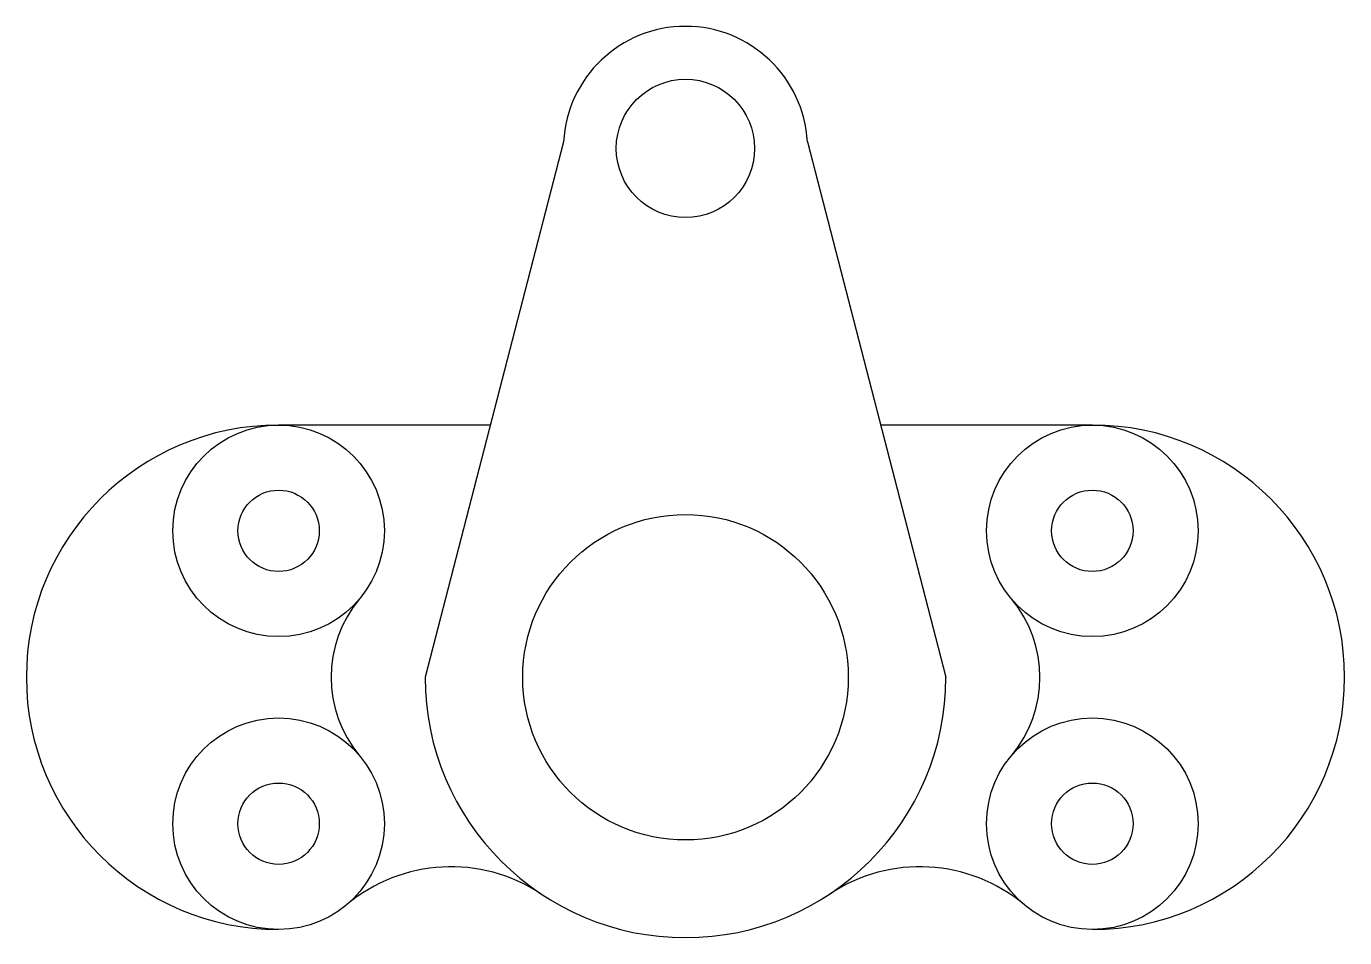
# Model space of a CAD drawing. Header units: millimetres. Extents: x 3173 to 3335, y 1470 to 1582.
import ezdxf

# ---------------------------------------------------------------- set-up
doc = ezdxf.new("R2010")
doc.units = ezdxf.units.MM

msp = doc.modelspace()

# ---------------------------------------------------------------- linework, layer by layer
for p, q in [((3238.66, 1567.36), (3221.64, 1501.55)), ((3268.62, 1567.36), (3285.64, 1501.55)), ((3229.66, 1532.55), (3203.64, 1532.55)), ((3303.64, 1532.55), (3277.62, 1532.55))]:
    msp.add_line(p, q)
for centre, radius in [((3253.64, 1566.55), 8.5), ((3203.64, 1519.55), 13), ((3303.64, 1519.55), 13), ((3203.64, 1519.55), 5), ((3303.64, 1519.55), 5), ((3253.64, 1501.55), 20), ((3203.64, 1483.55), 13), ((3303.64, 1483.55), 13), ((3203.64, 1483.55), 5), ((3303.64, 1483.55), 5)]:
    msp.add_circle(centre, radius)
for centre, radius, start, end in [((3253.64, 1566.55), 15, 3.0825, 176.9175), ((3203.64, 1501.55), 31, 90, 270), ((3303.64, 1501.55), 31, 270, 90), ((3225.09, 1501.55), 15, 139.9948, 220.0052), ((3282.2, 1501.55), 15, 319.9948, 40.0052), ((3253.64, 1501.55), 32, 180, 0), ((3224.84, 1458.26), 20, 56.3629, 129.9628), ((3282.45, 1458.26), 20, 50.0372, 123.6371)]:
    msp.add_arc(centre, radius, start, end)

doc.saveas('drawing.dxf')
